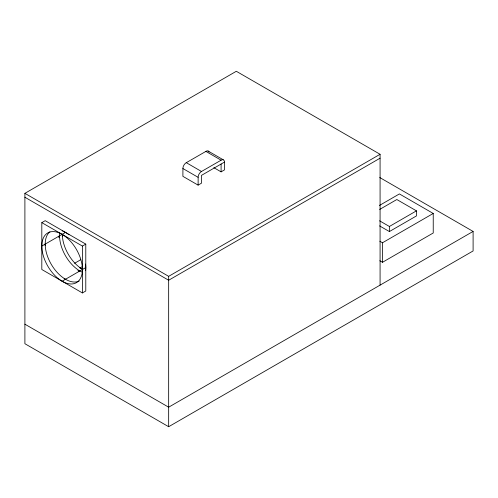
<?xml version="1.0" encoding="UTF-8"?>
<svg xmlns="http://www.w3.org/2000/svg" width="498" height="498" viewBox="0 0 498 498"><rect width="100%" height="100%" fill="white"/><g stroke="black" fill="none" stroke-linecap="round" stroke-linejoin="round"><path stroke-width="0.75" d="M224.474 162.093L201.497 175.358L201.497 183.171L198.111 185.125L198.154 176.703A4.781 2.764 -60 0 1 201.124 171.692L221.691 159.858A4.781 2.764 -60 0 1 224.461 161.769L224.474 169.905L221.093 171.86L213.81 167.652M379.719 177.512L473.1 231.427L473.1 250.955L168.66 426.718L24.9 343.72L24.9 193.342L236.313 71.282L380.08 154.28L380.08 285.13M41.813 222.637L45.194 220.682L85.787 244.12L85.787 290.988L82.407 292.942L41.813 269.505L41.813 222.637L82.407 246.068L85.787 244.12M41.813 246.068A28.703 16.571 60 0 1 72.26 243.348A28.703 16.571 60 0 1 72.26 283.941A28.703 16.571 60 0 1 41.813 246.068L65.493 232.398M198.111 185.125L182.891 176.336L182.928 167.913A4.781 2.764 -60 0 1 185.897 162.908L206.471 151.068A4.781 2.764 -60 0 1 209.054 152.095M198.111 177.313L182.891 168.523M74.594 263.274L80.657 259.775M80.01 267.961L82.705 266.405M62.107 281.221L85.787 267.551M24.9 193.342L168.66 276.34L380.08 154.28M380.08 158.19L168.66 280.243L24.9 197.245M379.42 205.469L399.408 193.927L433.235 213.461L433.235 232.989L382.495 262.284L379.843 260.753M379.669 209.434L396.831 199.53L416.446 210.853L416.446 215.933L389.386 231.558L379.576 225.893M379.576 220.813L389.386 226.478L416.446 210.853M379.85 241.225L382.495 242.756L433.235 213.461M473.1 231.427L168.66 407.19L24.9 324.192M208.052 151.012L223.272 159.802M205.873 151.38L221.093 160.169M186.277 162.665L201.497 171.486M79.997 267.868L82.618 269.381A28.703 16.571 60 0 1 62.325 234.228L62.325 236.494M77.925 270.582L79.238 271.335M64.18 278.513L65.493 279.272M389.386 226.478L389.386 231.558M382.495 242.756L382.495 262.284M221.093 164.047L221.093 171.86M168.66 276.34L168.66 426.718M82.407 246.068L82.407 292.942M58.938 236.183L58.938 237.695M45.194 244.12L45.194 245.626M79.207 281.028A28.703 16.571 60 0 1 51.456 264.662A28.703 16.571 60 0 1 49.949 231.794M62.182 230.804A28.703 16.571 60 0 1 69.023 234.795M85.575 264.027A28.703 16.571 60 0 1 85.612 270.514M82.519 272.3A28.703 16.571 60 0 1 59.748 232.859"/></g></svg>
